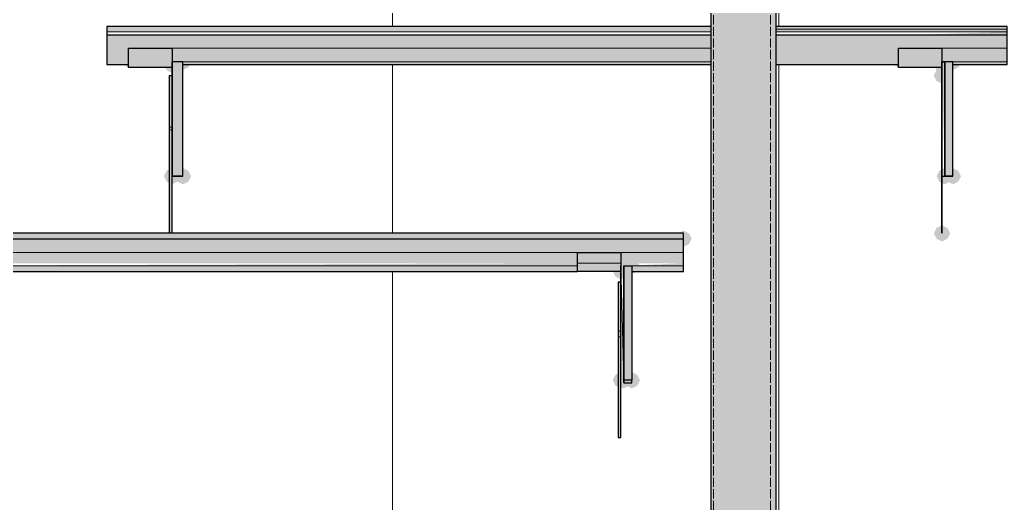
# Model space of a CAD drawing. Header units: millimetres. Extents: x -11345 to 411485, y -9810 to 73012.
# Drawn here: x 356710 to 358247, y 45719 to 46471 of the extents above; entities that cross this region are included whole.
import ezdxf

# ---------------------------------------------------------------- set-up
doc = ezdxf.new("R2010")
doc.units = ezdxf.units.MM
doc.linetypes.add('PDF_IMPORT', pattern=[1, 0.8, -0.2])
doc.layers.add('PDF _Крыша штриховка', color=7, linetype='Continuous')
doc.layers.add('PDF _Линии', color=7, linetype='Continuous')
doc.layers.add('PDF _Несущие колонны', color=7, linetype='Continuous', true_color=0x787878)
doc.layers.add('PDF _Обобщенные модели', color=7, linetype='Continuous', true_color=0xb5bcbf)

msp = doc.modelspace()

# ---------------------------------------------------------------- hatches: boundary and pattern name
at = {"layer": 'PDF _Линии', "transparency": 33554559}
for points in [[(356892.43278, 46426.74628), (356888.19974, 46435.21236), (356879.73366, 46439.4454), (356871.26759, 46435.21236), (356867.03455, 46426.74628), (356871.26759, 46418.2802), (356879.73366, 46414.04717), (356888.19974, 46418.2802)], [(356960.16139, 46426.74628), (356955.92835, 46435.21236), (356947.46228, 46439.4454), (356938.9962, 46435.21236), (356934.76316, 46426.74628), (356938.9962, 46418.2802), (356947.46228, 46414.04717), (356955.92835, 46418.2802)], [(358090.38263, 46426.74628), (358086.14959, 46435.21236), (358077.68351, 46439.4454), (358069.21744, 46435.21236), (358064.9844, 46426.74628), (358069.21744, 46418.2802), (358077.68351, 46414.04717), (358086.14959, 46418.2802)], [(358158.11124, 46426.74628), (358153.8782, 46435.21236), (358145.41213, 46439.4454), (358136.94605, 46435.21236), (358132.71301, 46426.74628), (358136.94605, 46418.2802), (358145.41213, 46414.04717), (358153.8782, 46418.2802)], [(356892.43278, 46409.81413), (356888.19974, 46418.2802), (356879.73366, 46422.51324), (356871.26759, 46418.2802), (356867.03455, 46409.81413), (356871.26759, 46401.34805), (356879.73366, 46397.11501), (356888.19974, 46401.34805)], [(356960.16139, 46409.81413), (356955.92835, 46418.2802), (356947.46228, 46422.51324), (356938.9962, 46418.2802), (356934.76316, 46409.81413), (356938.9962, 46401.34805), (356947.46228, 46397.11501), (356955.92835, 46401.34805)], [(358090.38263, 46409.81413), (358086.14959, 46418.2802), (358077.68351, 46422.51324), (358069.21744, 46418.2802), (358064.9844, 46409.81413), (358069.21744, 46401.34805), (358077.68351, 46397.11501), (358086.14959, 46401.34805)], [(358158.11124, 46409.81413), (358153.8782, 46418.2802), (358145.41213, 46422.51324), (358136.94605, 46418.2802), (358132.71301, 46409.81413), (358136.94605, 46401.34805), (358145.41213, 46397.11501), (358153.8782, 46401.34805)], [(356960.16139, 46405.58109), (356955.92835, 46414.04717), (356947.46228, 46418.2802), (356938.9962, 46414.04717), (356934.76316, 46405.58109), (356938.9962, 46397.11501), (356947.46228, 46392.88197), (356955.92835, 46397.11501)], [(356960.16139, 46405.58109), (356955.92835, 46414.04717), (356947.46228, 46418.2802), (356938.9962, 46414.04717), (356934.76316, 46405.58109), (356938.9962, 46397.11501), (356947.46228, 46392.88197), (356955.92835, 46397.11501)], [(356960.16139, 46405.58109), (356955.92835, 46414.04717), (356947.46228, 46418.2802), (356938.9962, 46414.04717), (356934.76316, 46405.58109), (356938.9962, 46397.11501), (356947.46228, 46392.88197), (356955.92835, 46397.11501)], [(356960.16139, 46405.58109), (356955.92835, 46414.04717), (356947.46228, 46418.2802), (356938.9962, 46414.04717), (356934.76316, 46405.58109), (356938.9962, 46397.11501), (356947.46228, 46392.88197), (356955.92835, 46397.11501)], [(356960.16139, 46401.34805), (356955.92835, 46409.81413), (356947.46228, 46414.04717), (356938.9962, 46409.81413), (356934.76316, 46401.34805), (356938.9962, 46392.88197), (356947.46228, 46388.64894), (356955.92835, 46392.88197)], [(356977.09354, 46405.58109), (356972.86051, 46414.04717), (356964.39443, 46418.2802), (356955.92835, 46414.04717), (356951.69531, 46405.58109), (356955.92835, 46397.11501), (356964.39443, 46392.88197), (356972.86051, 46397.11501)], [(358158.11124, 46401.34805), (358153.8782, 46409.81413), (358145.41213, 46414.04717), (358136.94605, 46409.81413), (358132.71301, 46401.34805), (358136.94605, 46392.88197), (358145.41213, 46388.64894), (358153.8782, 46392.88197)], [(358162.34428, 46405.58109), (358158.11124, 46414.04717), (358149.64517, 46418.2802), (358141.17909, 46414.04717), (358136.94605, 46405.58109), (358141.17909, 46397.11501), (358149.64517, 46392.88197), (358158.11124, 46397.11501)], [(358162.34428, 46405.58109), (358158.11124, 46414.04717), (358149.64517, 46418.2802), (358141.17909, 46414.04717), (358136.94605, 46405.58109), (358141.17909, 46397.11501), (358149.64517, 46392.88197), (358158.11124, 46397.11501)], [(358175.0434, 46405.58109), (358170.81036, 46414.04717), (358162.34428, 46418.2802), (358153.8782, 46414.04717), (358149.64517, 46405.58109), (358153.8782, 46397.11501), (358162.34428, 46392.88197), (358170.81036, 46397.11501)], [(358158.11124, 46384.4159), (358153.8782, 46392.88197), (358145.41213, 46397.11501), (358136.94605, 46392.88197), (358132.71301, 46384.4159), (358136.94605, 46375.94982), (358145.41213, 46371.71678), (358153.8782, 46375.94982)], [(356960.16139, 46227.79348), (356955.92835, 46236.25955), (356947.46228, 46240.49259), (356938.9962, 46236.25955), (356934.76316, 46227.79348), (356938.9962, 46219.3274), (356947.46228, 46215.09436), (356955.92835, 46219.3274)], [(356960.16139, 46227.79348), (356955.92835, 46236.25955), (356947.46228, 46240.49259), (356938.9962, 46236.25955), (356934.76316, 46227.79348), (356938.9962, 46219.3274), (356947.46228, 46215.09436), (356955.92835, 46219.3274)], [(356960.16139, 46227.79348), (356955.92835, 46236.25955), (356947.46228, 46240.49259), (356938.9962, 46236.25955), (356934.76316, 46227.79348), (356938.9962, 46219.3274), (356947.46228, 46215.09436), (356955.92835, 46219.3274)], [(356960.16139, 46227.79348), (356955.92835, 46236.25955), (356947.46228, 46240.49259), (356938.9962, 46236.25955), (356934.76316, 46227.79348), (356938.9962, 46219.3274), (356947.46228, 46215.09436), (356955.92835, 46219.3274)], [(356960.16139, 46227.79348), (356955.92835, 46236.25955), (356947.46228, 46240.49259), (356938.9962, 46236.25955), (356934.76316, 46227.79348), (356938.9962, 46219.3274), (356947.46228, 46215.09436), (356955.92835, 46219.3274)], [(356960.16139, 46227.79348), (356955.92835, 46236.25955), (356947.46228, 46240.49259), (356938.9962, 46236.25955), (356934.76316, 46227.79348), (356938.9962, 46219.3274), (356947.46228, 46215.09436), (356955.92835, 46219.3274)], [(356960.16139, 46227.79348), (356955.92835, 46236.25955), (356947.46228, 46240.49259), (356938.9962, 46236.25955), (356934.76316, 46227.79348), (356938.9962, 46219.3274), (356947.46228, 46215.09436), (356955.92835, 46219.3274)], [(356977.09354, 46227.79348), (356972.86051, 46236.25955), (356964.39443, 46240.49259), (356955.92835, 46236.25955), (356951.69531, 46227.79348), (356955.92835, 46219.3274), (356964.39443, 46215.09436), (356972.86051, 46219.3274)], [(356977.09354, 46227.79348), (356972.86051, 46236.25955), (356964.39443, 46240.49259), (356955.92835, 46236.25955), (356951.69531, 46227.79348), (356955.92835, 46219.3274), (356964.39443, 46215.09436), (356972.86051, 46219.3274)], [(358162.34428, 46227.79348), (358158.11124, 46236.25955), (358149.64517, 46240.49259), (358141.17909, 46236.25955), (358136.94605, 46227.79348), (358141.17909, 46219.3274), (358149.64517, 46215.09436), (358158.11124, 46219.3274)], [(358162.34428, 46227.79348), (358158.11124, 46236.25955), (358149.64517, 46240.49259), (358141.17909, 46236.25955), (358136.94605, 46227.79348), (358141.17909, 46219.3274), (358149.64517, 46215.09436), (358158.11124, 46219.3274)], [(358162.34428, 46227.79348), (358158.11124, 46236.25955), (358149.64517, 46240.49259), (358141.17909, 46236.25955), (358136.94605, 46227.79348), (358141.17909, 46219.3274), (358149.64517, 46215.09436), (358158.11124, 46219.3274)], [(358162.34428, 46227.79348), (358158.11124, 46236.25955), (358149.64517, 46240.49259), (358141.17909, 46236.25955), (358136.94605, 46227.79348), (358141.17909, 46219.3274), (358149.64517, 46215.09436), (358158.11124, 46219.3274)], [(358162.34428, 46227.79348), (358158.11124, 46236.25955), (358149.64517, 46240.49259), (358141.17909, 46236.25955), (358136.94605, 46227.79348), (358141.17909, 46219.3274), (358149.64517, 46215.09436), (358158.11124, 46219.3274)], [(358162.34428, 46227.79348), (358158.11124, 46236.25955), (358149.64517, 46240.49259), (358141.17909, 46236.25955), (358136.94605, 46227.79348), (358141.17909, 46219.3274), (358149.64517, 46215.09436), (358158.11124, 46219.3274)], [(358175.0434, 46227.79348), (358170.81036, 46236.25955), (358162.34428, 46240.49259), (358153.8782, 46236.25955), (358149.64517, 46227.79348), (358153.8782, 46219.3274), (358162.34428, 46215.09436), (358170.81036, 46219.3274)], [(358175.0434, 46227.79348), (358170.81036, 46236.25955), (358162.34428, 46240.49259), (358153.8782, 46236.25955), (358149.64517, 46227.79348), (358153.8782, 46219.3274), (358162.34428, 46215.09436), (358170.81036, 46219.3274)], [(358158.11124, 46138.89967), (358153.8782, 46147.36575), (358145.41213, 46151.59879), (358136.94605, 46147.36575), (358132.71301, 46138.89967), (358136.94605, 46130.4336), (358145.41213, 46126.20056), (358153.8782, 46130.4336)], [(357755.9726, 46130.4336), (357751.73956, 46138.89967), (357743.27348, 46143.13271), (357734.80741, 46138.89967), (357730.57437, 46130.4336), (357734.80741, 46121.96752), (357743.27348, 46117.73448), (357751.73956, 46121.96752)], [(357590.8841, 46109.2684), (357586.65107, 46117.73448), (357578.18499, 46121.96752), (357569.71891, 46117.73448), (357565.48587, 46109.2684), (357569.71891, 46100.80233), (357578.18499, 46096.56929), (357586.65107, 46100.80233)], [(357658.61272, 46109.2684), (357654.37968, 46117.73448), (357645.9136, 46121.96752), (357637.44753, 46117.73448), (357633.21449, 46109.2684), (357637.44753, 46100.80233), (357645.9136, 46096.56929), (357654.37968, 46100.80233)], [(357658.61272, 46088.10321), (357654.37968, 46096.56929), (357645.9136, 46100.80233), (357637.44753, 46096.56929), (357633.21449, 46088.10321), (357637.44753, 46079.63714), (357645.9136, 46075.4041), (357654.37968, 46079.63714)], [(357658.61272, 46088.10321), (357654.37968, 46096.56929), (357645.9136, 46100.80233), (357637.44753, 46096.56929), (357633.21449, 46088.10321), (357637.44753, 46079.63714), (357645.9136, 46075.4041), (357654.37968, 46079.63714)], [(357662.84576, 46088.10321), (357658.61272, 46096.56929), (357650.14664, 46100.80233), (357641.68056, 46096.56929), (357637.44753, 46088.10321), (357641.68056, 46079.63714), (357650.14664, 46075.4041), (357658.61272, 46079.63714)], [(357662.84576, 46088.10321), (357658.61272, 46096.56929), (357650.14664, 46100.80233), (357641.68056, 46096.56929), (357637.44753, 46088.10321), (357641.68056, 46079.63714), (357650.14664, 46075.4041), (357658.61272, 46079.63714)], [(357675.54487, 46088.10321), (357671.31183, 46096.56929), (357662.84576, 46100.80233), (357654.37968, 46096.56929), (357650.14664, 46088.10321), (357654.37968, 46079.63714), (357662.84576, 46075.4041), (357671.31183, 46079.63714)], [(357658.61272, 46079.63714), (357654.37968, 46088.10321), (357645.9136, 46092.33625), (357637.44753, 46088.10321), (357633.21449, 46079.63714), (357637.44753, 46071.17106), (357645.9136, 46066.93802), (357654.37968, 46071.17106)], [(357658.61272, 45910.3156), (357654.37968, 45918.78168), (357645.9136, 45923.01472), (357637.44753, 45918.78168), (357633.21449, 45910.3156), (357637.44753, 45901.84953), (357645.9136, 45897.61649), (357654.37968, 45901.84953)], [(357658.61272, 45910.3156), (357654.37968, 45918.78168), (357645.9136, 45923.01472), (357637.44753, 45918.78168), (357633.21449, 45910.3156), (357637.44753, 45901.84953), (357645.9136, 45897.61649), (357654.37968, 45901.84953)], [(357658.61272, 45910.3156), (357654.37968, 45918.78168), (357645.9136, 45923.01472), (357637.44753, 45918.78168), (357633.21449, 45910.3156), (357637.44753, 45901.84953), (357645.9136, 45897.61649), (357654.37968, 45901.84953)], [(357662.84576, 45910.3156), (357658.61272, 45918.78168), (357650.14664, 45923.01472), (357641.68056, 45918.78168), (357637.44753, 45910.3156), (357641.68056, 45901.84953), (357650.14664, 45897.61649), (357658.61272, 45901.84953)], [(357662.84576, 45910.3156), (357658.61272, 45918.78168), (357650.14664, 45923.01472), (357641.68056, 45918.78168), (357637.44753, 45910.3156), (357641.68056, 45901.84953), (357650.14664, 45897.61649), (357658.61272, 45901.84953)], [(357675.54487, 45910.3156), (357671.31183, 45918.78168), (357662.84576, 45923.01472), (357654.37968, 45918.78168), (357650.14664, 45910.3156), (357654.37968, 45901.84953), (357662.84576, 45897.61649), (357671.31183, 45901.84953)]]:
    msp.add_hatch(color=256, dxfattribs=at).paths.add_polyline_path(points)
at = {"layer": 'PDF _Несущие колонны', "transparency": 33554559}
msp.add_hatch(color=256, dxfattribs=at).paths.add_polyline_path([(357887.19679, 47082.86722), (357785.60387, 47082.86722), (357785.60387, 45283.82593), (357887.19679, 45283.82593)])
at = {"layer": 'PDF _Обобщенные модели', "true_color": 0x7f7f7f, "transparency": 33554559}
msp.add_hatch(color=8, dxfattribs=at).paths.add_polyline_path([(357785.60387, 46460.61059), (356845.86936, 46460.61059), (356845.86936, 46452.14451), (357785.60387, 46452.14451)])
h = msp.add_hatch(color=8, dxfattribs=at)
h.paths.add_polyline_path([(358247.00505, 46452.14451), (358247.00505, 46460.61059), (357887.19679, 46460.61059), (357887.19679, 46452.14451)])
h.paths.add_polyline_path([(358149.64517, 46227.79348), (358145.41213, 46232.02652), (358145.41213, 46227.79348)])
h.paths.add_polyline_path([(358077.68351, 46401.34805), (358077.68351, 46397.11501), (358145.41213, 46397.11501), (358145.41213, 46405.58109), (358149.64517, 46227.79348), (358162.34428, 46227.79348), (358162.34428, 46401.34805), (358247.00505, 46401.34805), (358247.00505, 46452.14451), (358107.31478, 46447.91147), (357887.19679, 46447.91147), (357887.19679, 46401.34805)])
h = msp.add_hatch(color=8, dxfattribs=at)
h.paths.add_polyline_path([(357662.84576, 45906.08256), (357662.84576, 45910.3156), (357650.14664, 45906.08256)])
h.paths.add_polyline_path([(356464.8959, 45906.08256), (356464.8959, 45910.3156), (356447.96375, 45906.08256)])
h.paths.add_polyline_path([(357743.27348, 46079.63714), (357743.27348, 46092.33625), (357645.9136, 46088.10321), (357650.14664, 46088.10321), (357650.14664, 45910.3156), (357662.84576, 45910.3156), (357662.84576, 46079.63714)])
h.paths.add_polyline_path([(356443.73071, 46088.10321), (356443.73071, 46092.33625), (357578.18499, 46092.33625)])
h.paths.add_polyline_path([(356346.37083, 46079.63714), (356447.96375, 46079.63714), (356447.96375, 46062.70498), (356443.73071, 46062.70498), (356443.73071, 45821.4218), (356447.96375, 45821.4218), (356447.96375, 45906.08256), (356447.96375, 45910.3156), (356464.8959, 45910.3156), (356464.8959, 46079.63714), (357645.9136, 46079.63714), (357645.9136, 46062.70498), (357641.68056, 46062.70498), (357641.68056, 45821.4218), (357645.9136, 45821.4218), (357645.9136, 45910.3156), (357650.14664, 45910.3156), (357645.9136, 46088.10321), (357645.9136, 46092.33625), (357743.27348, 46092.33625), (357743.27348, 46138.89967), (356947.46228, 46138.89967), (356947.46228, 46227.79348), (356964.39443, 46227.79348), (356964.39443, 46401.34805), (357785.60387, 46401.34805), (357785.60387, 46447.91147), (356845.86936, 46447.91147), (356845.86936, 46401.34805), (356879.73366, 46401.34805), (356879.73366, 46397.11501), (356947.46228, 46397.11501), (356947.46228, 46384.4159), (356943.22924, 46384.4159), (356943.22924, 46138.89967), (356346.37083, 46138.89967)], flags=0)

# ---------------------------------------------------------------- linework, layer by layer
at = {"layer": 'PDF _Крыша штриховка', "lineweight": 9}
for points in [[(357290.33838, 46460.61059), (357290.33838, 46756.92327)], [(357891.42983, 46460.61059), (357891.42983, 46756.92327)], [(357290.33838, 46138.89967), (357290.33838, 46401.34805)], [(357891.42983, 45283.82593), (357891.42983, 46401.34805)], [(357290.33838, 45652.10026), (357290.33838, 46079.63714)]]:
    msp.add_lwpolyline(points, dxfattribs=at)
at = {"layer": 'PDF _Линии', "lineweight": 30, "ltscale": 18.03338}
msp.add_lwpolyline([(357785.60387, 47087.10026), (357785.60387, 44826.65779)], dxfattribs=at)
at = {"layer": 'PDF _Линии', "lineweight": 30, "ltscale": 17.991048}
msp.add_lwpolyline([(357887.19679, 44826.65779), (357887.19679, 47082.86722)], dxfattribs=at)
at = {"layer": 'PDF _Линии', "lineweight": 30}
for points in [[(357785.60387, 46460.61059), (356845.86936, 46460.61059), (356845.86936, 46456.37755), (356845.86936, 46452.14451), (356845.86936, 46447.91147), (356845.86936, 46418.2802), (356845.86936, 46409.81413), (356845.86936, 46401.34805), (356879.73366, 46401.34805)], [(358162.34428, 46401.34805), (358247.00505, 46401.34805), (358247.00505, 46409.81413), (358247.00505, 46418.2802), (358247.00505, 46447.91147), (358247.00505, 46452.14451), (358247.00505, 46456.37755), (358247.00505, 46460.61059), (357887.19679, 46460.61059)], [(356845.86936, 46447.91147), (357785.60387, 46447.91147)], [(357887.19679, 46447.91147), (358247.00505, 46447.91147)], [(356947.46228, 46409.81413), (356947.46228, 46397.11501)], [(356947.46228, 46405.58109), (356947.46228, 46405.58109)], [(356964.39443, 46227.79348), (356947.46228, 46227.79348), (356964.39443, 46227.79348), (356964.39443, 46405.58109), (356947.46228, 46405.58109), (356947.46228, 46227.79348), (356947.46228, 46405.58109), (356947.46228, 46320.92032)], [(356947.46228, 46405.58109), (356947.46228, 46405.58109)], [(356947.46228, 46405.58109), (356947.46228, 46405.58109)], [(356947.46228, 46138.89967), (356947.46228, 46299.75513), (356947.46228, 46303.98817), (356947.46228, 46325.15336), (356947.46228, 46405.58109)], [(358145.41213, 46409.81413), (358145.41213, 46397.11501)], [(358145.41213, 46405.58109), (358145.41213, 46405.58109)], [(358162.34428, 46227.79348), (358149.64517, 46227.79348), (358162.34428, 46227.79348), (358162.34428, 46405.58109), (358149.64517, 46405.58109), (358149.64517, 46227.79348), (358149.64517, 46405.58109), (358145.41213, 46405.58109), (358145.41213, 46320.92032)], [(358145.41213, 46384.4159), (358145.41213, 46303.98817), (358145.41213, 46325.15336), (358145.41213, 46405.58109), (358149.64517, 46405.58109)], [(358149.64517, 46405.58109), (358149.64517, 46405.58109)], [(356964.39443, 46401.34805), (357785.60387, 46401.34805)], [(357887.19679, 46401.34805), (358077.68351, 46401.34805)], [(356943.22924, 46138.89967), (356943.22924, 46299.75513), (356943.22924, 46303.98817), (356943.22924, 46384.4159), (356947.46228, 46384.4159)], [(356947.46228, 46232.02652), (356947.46228, 46232.02652)], [(356947.46228, 46227.79348), (356947.46228, 46227.79348)], [(358145.41213, 46227.79348), (358149.64517, 46227.79348)], [(358149.64517, 46232.02652), (358149.64517, 46232.02652)], [(358149.64517, 46227.79348), (358149.64517, 46227.79348)], [(356346.37083, 46130.4336), (357743.27348, 46130.4336), (357743.27348, 46134.66663), (357743.27348, 46138.89967), (356346.37083, 46138.89967), (356346.37083, 46134.66663), (356346.37083, 46130.4336), (356346.37083, 46096.56929), (356346.37083, 46092.33625), (356346.37083, 46079.63714)], [(357662.84576, 46079.63714), (357743.27348, 46079.63714), (357743.27348, 46092.33625), (357743.27348, 46096.56929), (357743.27348, 46130.4336)], [(357645.9136, 46003.44245), (357645.9136, 46088.10321), (357645.9136, 46079.63714), (357578.18499, 46079.63714), (357578.18499, 46088.10321), (357578.18499, 46092.33625), (357578.18499, 46109.2684), (357645.9136, 46109.2684), (357645.9136, 46092.33625), (357645.9136, 46088.10321), (357645.9136, 46079.63714)], [(357645.9136, 46062.70498), (357641.68056, 46062.70498), (357641.68056, 45986.51029), (357641.68056, 45978.04422), (357641.68056, 45821.4218), (357645.9136, 45821.4218), (357645.9136, 45978.04422), (357645.9136, 45986.51029), (357645.9136, 46007.67548), (357645.9136, 46088.10321)], [(357645.9136, 46088.10321), (357645.9136, 46088.10321)], [(357650.14664, 46088.10321), (357650.14664, 46088.10321)], [(357650.14664, 46088.10321), (357650.14664, 46088.10321)], [(357650.14664, 46088.10321), (357662.84576, 46088.10321), (357662.84576, 45910.3156), (357650.14664, 45910.3156), (357650.14664, 45906.08256), (357662.84576, 45906.08256), (357662.84576, 45910.3156)], [(357650.14664, 45910.3156), (357650.14664, 45910.3156)], [(357650.14664, 45906.08256), (357650.14664, 45910.3156)]]:
    msp.add_lwpolyline(points, dxfattribs=at)
for points in [[(356947.46228, 46426.74628), (356947.46228, 46409.81413), (356947.46228, 46397.11501), (356879.73366, 46397.11501), (356879.73366, 46409.81413), (356879.73366, 46426.74628)], [(358145.41213, 46426.74628), (358145.41213, 46409.81413), (358145.41213, 46397.11501), (358077.68351, 46397.11501), (358077.68351, 46409.81413), (358077.68351, 46426.74628)], [(358145.41213, 46138.89967), (358145.41213, 46299.75513), (358145.41213, 46303.98817), (358145.41213, 46299.75513)], [(357650.14664, 46088.10321), (357650.14664, 45910.3156)]]:
    msp.add_lwpolyline(points, close=True, dxfattribs=at)
at = {"layer": 'PDF _Линии', "lineweight": 30, "ltscale": 11.133284}
msp.add_lwpolyline([(356346.37083, 46079.63714), (357578.18499, 46079.63714)], dxfattribs=at)
at = {"layer": 'PDF _Несущие колонны', "color": 7, "linetype": 'PDF_IMPORT', "lineweight": 18, "ltscale": 17.991048}
for points in [[(357789.83691, 44826.65779), (357789.83691, 47082.86722)], [(357878.73071, 44826.65779), (357878.73071, 47082.86722)]]:
    msp.add_lwpolyline(points, dxfattribs=at)
at = {"layer": 'PDF _Обобщенные модели', "color": 7, "lineweight": 9}
for points in [[(356845.86936, 46452.14451), (357785.60387, 46452.14451)], [(357887.19679, 46452.14451), (358247.00505, 46452.14451)], [(356879.73366, 46426.74628), (356947.46228, 46426.74628)], [(358077.68351, 46426.74628), (358145.41213, 46426.74628)], [(356947.46228, 46405.58109), (356947.46228, 46405.58109)], [(356947.46228, 46405.58109), (356947.46228, 46405.58109)], [(356947.46228, 46405.58109), (356947.46228, 46405.58109)], [(356964.39443, 46405.58109), (356947.46228, 46405.58109), (356947.46228, 46325.15336)], [(358145.41213, 46325.15336), (358145.41213, 46405.58109), (358149.64517, 46405.58109), (358162.34428, 46405.58109)], [(358145.41213, 46405.58109), (358145.41213, 46405.58109)], [(358149.64517, 46405.58109), (358149.64517, 46405.58109)], [(356947.46228, 46397.11501), (356947.46228, 46397.11501)], [(358145.41213, 46397.11501), (358145.41213, 46397.11501)], [(356947.46228, 46303.98817), (356943.22924, 46303.98817)], [(356943.22924, 46299.75513), (356947.46228, 46299.75513)], [(358145.41213, 46303.98817), (358145.41213, 46303.98817)], [(358145.41213, 46299.75513), (358145.41213, 46299.75513)], [(356947.46228, 46227.79348), (356947.46228, 46227.79348)], [(356947.46228, 46227.79348), (356964.39443, 46227.79348)], [(356947.46228, 46227.79348), (356947.46228, 46227.79348)], [(358145.41213, 46227.79348), (358149.64517, 46227.79348), (358162.34428, 46227.79348)], [(358149.64517, 46227.79348), (358149.64517, 46227.79348)], [(356346.37083, 46130.4336), (357743.27348, 46130.4336)], [(357578.18499, 46109.2684), (357645.9136, 46109.2684)], [(357645.9136, 46088.10321), (357645.9136, 46088.10321)], [(357645.9136, 46088.10321), (357645.9136, 46088.10321)], [(357645.9136, 46088.10321), (357645.9136, 46007.67548)], [(357650.14664, 46088.10321), (357650.14664, 46088.10321)], [(357662.84576, 46088.10321), (357650.14664, 46088.10321)], [(357645.9136, 46079.63714), (357645.9136, 46079.63714)], [(357645.9136, 45986.51029), (357641.68056, 45986.51029)], [(357641.68056, 45978.04422), (357645.9136, 45978.04422)], [(357645.9136, 45910.3156), (357645.9136, 45910.3156)], [(357645.9136, 45910.3156), (357645.9136, 45910.3156)], [(357650.14664, 45910.3156), (357650.14664, 45910.3156)], [(357650.14664, 45910.3156), (357662.84576, 45910.3156)]]:
    msp.add_lwpolyline(points, dxfattribs=at)
at = {"layer": 'PDF _Обобщенные модели', "color": 8, "lineweight": 0, "true_color": 0x7f7f7f}
for points in [[(358247.00505, 46456.37755), (357887.19679, 46456.37755), (358247.00505, 46456.37755)], [(357785.60387, 46426.74628), (356879.73366, 46426.74628), (357785.60387, 46426.74628)], [(358247.00505, 46426.74628), (358077.68351, 46426.74628), (358247.00505, 46426.74628)], [(356845.86936, 46409.81413), (356845.86936, 46409.81413), (356845.86936, 46409.81413)], [(356845.86936, 46409.81413), (356845.86936, 46409.81413), (356845.86936, 46409.81413)], [(356947.46228, 46405.58109), (356964.39443, 46405.58109), (356947.46228, 46405.58109)], [(356947.46228, 46405.58109), (356947.46228, 46405.58109), (356947.46228, 46405.58109)], [(356947.46228, 46405.58109), (356947.46228, 46405.58109), (356947.46228, 46405.58109)], [(357785.60387, 46405.58109), (356947.46228, 46405.58109), (357785.60387, 46405.58109)], [(357785.60387, 46405.58109), (356960.16139, 46405.58109), (357785.60387, 46405.58109)], [(358145.41213, 46409.81413), (358145.41213, 46409.81413), (358145.41213, 46409.81413)], [(358145.41213, 46409.81413), (358145.41213, 46409.81413), (358145.41213, 46409.81413)], [(358145.41213, 46405.58109), (358145.41213, 46405.58109), (358145.41213, 46405.58109)], [(358145.41213, 46405.58109), (358145.41213, 46405.58109), (358145.41213, 46405.58109)], [(358149.64517, 46405.58109), (358162.34428, 46405.58109), (358149.64517, 46405.58109)], [(358247.00505, 46405.58109), (358149.64517, 46405.58109), (358247.00505, 46405.58109)], [(356947.46228, 46227.79348), (356947.46228, 46227.79348), (356947.46228, 46227.79348)], [(356947.46228, 46227.79348), (356947.46228, 46227.79348), (356947.46228, 46227.79348)], [(356947.46228, 46227.79348), (356947.46228, 46227.79348), (356947.46228, 46227.79348)], [(358149.64517, 46227.79348), (358149.64517, 46227.79348), (358149.64517, 46227.79348)], [(358149.64517, 46227.79348), (358149.64517, 46227.79348), (358149.64517, 46227.79348)], [(358149.64517, 46227.79348), (358149.64517, 46227.79348), (358149.64517, 46227.79348)], [(357578.18499, 46109.2684), (356376.0021, 46109.2684), (357578.18499, 46109.2684)], [(357743.27348, 46109.2684), (357578.18499, 46109.2684), (357743.27348, 46109.2684)], [(357578.18499, 46088.10321), (356447.96375, 46088.10321), (357578.18499, 46088.10321)], [(357578.18499, 46088.10321), (356460.66287, 46088.10321), (357578.18499, 46088.10321)], [(357578.18499, 46088.10321), (357578.18499, 46092.33625), (357578.18499, 46088.10321)], [(357650.14664, 45910.3156), (357645.9136, 46088.10321), (357650.14664, 45910.3156)], [(357645.9136, 46088.10321), (357645.9136, 46088.10321), (357645.9136, 46088.10321)], [(357645.9136, 46088.10321), (357645.9136, 46088.10321), (357645.9136, 46088.10321)], [(357650.14664, 46088.10321), (357662.84576, 46088.10321), (357650.14664, 46088.10321)], [(357743.27348, 46088.10321), (357650.14664, 46088.10321), (357743.27348, 46088.10321)], [(357645.9136, 46079.63714), (357578.18499, 46079.63714), (357645.9136, 46079.63714)], [(357645.9136, 45910.3156), (357645.9136, 45910.3156), (357645.9136, 45910.3156)], [(357645.9136, 45910.3156), (357645.9136, 45910.3156), (357645.9136, 45910.3156)], [(357650.14664, 45910.3156), (357650.14664, 45910.3156), (357650.14664, 45910.3156)], [(357650.14664, 45910.3156), (357650.14664, 45910.3156), (357650.14664, 45910.3156)]]:
    msp.add_lwpolyline(points, dxfattribs=at)
for points in [[(358247.00505, 46460.61059), (358247.00505, 46460.61059), (358247.00505, 46460.61059)], [(356845.86936, 46409.81413), (356845.86936, 46409.81413), (356845.86936, 46409.81413)], [(356845.86936, 46409.81413), (356845.86936, 46409.81413), (356845.86936, 46409.81413)], [(356947.46228, 46405.58109), (356947.46228, 46405.58109), (356947.46228, 46405.58109)], [(356947.46228, 46405.58109), (356947.46228, 46405.58109), (356947.46228, 46405.58109)], [(358077.68351, 46418.2802), (358077.68351, 46418.2802), (358077.68351, 46418.2802)], [(358149.64517, 46405.58109), (358149.64517, 46405.58109), (358149.64517, 46405.58109)], [(358247.00505, 46409.81413), (358247.00505, 46409.81413), (358247.00505, 46409.81413)], [(357578.18499, 46092.33625), (357645.9136, 46092.33625), (357578.18499, 46092.33625)], [(357645.9136, 46088.10321), (357645.9136, 46088.10321), (357645.9136, 46088.10321)], [(357743.27348, 46096.56929), (357743.27348, 46096.56929), (357743.27348, 46096.56929)], [(357662.84576, 45910.3156), (357650.14664, 45910.3156), (357662.84576, 45910.3156)]]:
    msp.add_lwpolyline(points, close=True, dxfattribs=at)

doc.saveas('drawing.dxf')
